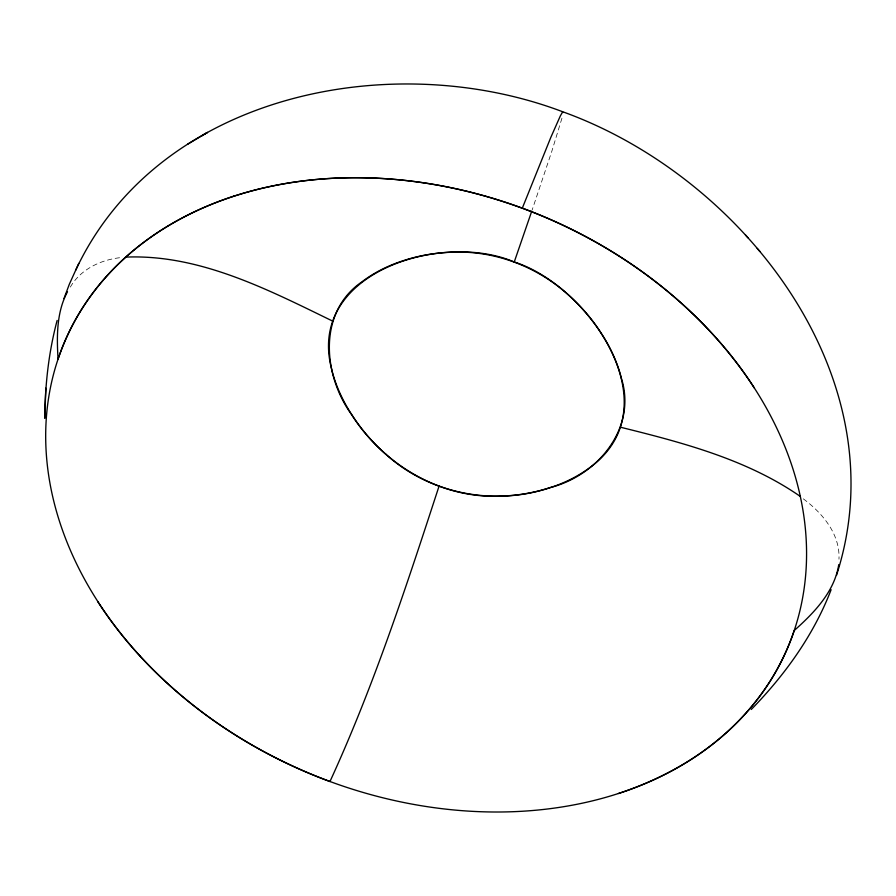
<?xml version="1.0" encoding="UTF-8"?>
<svg xmlns="http://www.w3.org/2000/svg" width="896" height="896" viewBox="0 0 896 896"><rect width="100%" height="100%" fill="white"/><g stroke="black" fill="none" stroke-linecap="round" stroke-linejoin="round"><path stroke-width="0.67" stroke-dasharray="4.48 3.36" d="M561.938 118.205L551.902 151.021L532.213 209.798M70.347 287.067C80.651 269.058 101.55 259.37 121.643 257.522M803.309 498.848C822.36 512.982 840.258 534.094 838.97 559.182"/><path stroke-width="1.34" d="M45.819 388.136L44.8 418.275C45.024 385.325 48.63 352.318 57.131 320.432M621.253 377.619A175.526 135.05 22.7 0 0 601.429 333.581A175.515 135.038 22.7 0 0 567.493 294.112C536.525 266.437 495.174 250.712 453.555 252.168A175.526 135.05 22.7 0 0 403.514 260.613A175.515 135.038 22.7 0 0 361.749 281.96C317.755 312.234 322.773 375.066 351.725 414.77C383.219 464.386 440.227 498.579 499.677 496.149A175.526 135.05 22.7 0 0 549.718 487.704C597.912 475.675 637.414 427.65 621.186 377.63M385.795 454.171C429.229 493.942 494.11 506.318 549.774 487.782A175.515 135.038 22.7 0 0 591.494 466.368C671.653 405.306 588.392 285.544 514.248 261.99C441.683 230.776 304.685 273.034 332.058 370.698M838.768 564.603C834.411 591.976 814.05 612.83 794.214 630.549A392.605 302.064 22.7 0 1 618.419 793.52M836.494 575.333C900.424 378.213 743.03 176.736 562.901 111.832C392.571 47.13 158.558 93.195 75.69 270.211M438.995 486.326C406.448 586.018 373.789 686.078 329.974 781.514A392.605 302.064 22.7 0 1 97.787 601.642M531.765 211.12L514.248 261.99M63.963 298.581L69.35 284.2L78.803 263.357M831.118 589.691C813.758 634.906 784.952 674.968 751.262 709.464M67.502 291.76C56.426 312.211 56.717 336.526 58.05 359.15A392.605 302.064 22.7 0 1 233.845 196.19M201.958 135.71L207.525 132.395L187.768 144.122M125.552 257.118C199.349 253.982 267.971 289.632 332.584 321.059M620.648 427.258C682.842 442.669 746.917 459.424 800.24 496.384M563.147 112.493L562.52 112.101L560.325 115.942L550.805 137.424L522.29 208.197A392.56 302.03 22.7 0 0 233.856 196.213M757.21 248.394L759.954 251.507M745.461 234.954L748.003 237.832M522.234 208.141A392.605 302.064 22.7 0 1 754.365 388.046M331.979 370.698A175.526 135.05 22.7 0 0 351.814 414.747A175.515 135.038 22.7 0 0 385.75 454.205M140.179 656.186A392.549 302.03 22.7 0 0 786.419 650.653A392.549 302.03 22.7 0 0 351.792 177.71A392.549 302.03 22.7 0 0 140.179 656.186"/></g></svg>
